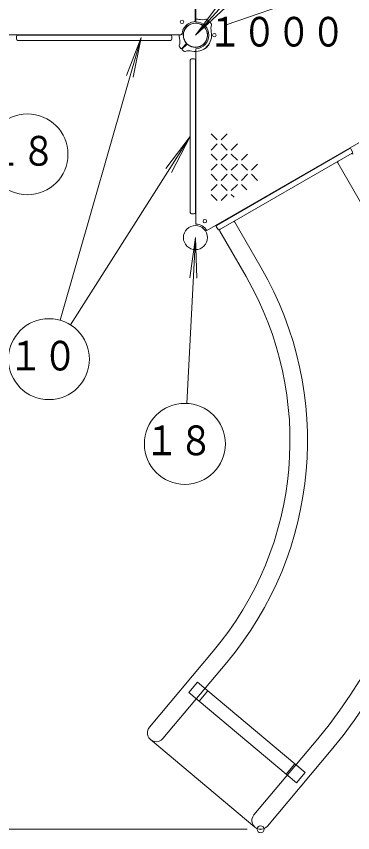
# Model space of a CAD drawing. Units: millimetres on the paper, scale 1:50. Extents: x 0 to 420, y -297 to 594.
# Drawn here: x 176.4 to 201.3, y 406.3 to 466.8 of the extents above; entities that cross this region are included whole.
import ezdxf
from ezdxf.enums import TextEntityAlignment as Align

# ---------------------------------------------------------------- set-up
doc = ezdxf.new("R2010")
doc.units = ezdxf.units.MM
doc.header["$PDMODE"] = 32
doc.header["$PDSIZE"] = 0.5
doc.linetypes.add('USER1', pattern=[19.05, 12.7, -6.35])
doc.linetypes.add('USER2', pattern=[50.8, 31.75, -6.35, 6.35, -6.35])
doc.layers.add('LY_1', color=7, linetype='Continuous', lineweight=9)
doc.styles.add('ＭＳ ゴシック', font='')
doc.styles.get('ＭＳ ゴシック').set_extended_font_data('MS Gothic')

msp = doc.modelspace()

# ---------------------------------------------------------------- linework, layer by layer
at = {"layer": 'LY_1', "lineweight": 18}
for p, q in [((205.345, 482.635), (189.675, 465.379)), ((189.675, 465.379), (191.491, 467.768)), ((189.675, 465.379), (191.878, 467.416)), ((179.652, 444.254), (185.644, 465.206)), ((185.644, 465.206), (184.571, 462.405)), ((185.644, 465.206), (185.074, 462.261)), ((191.282, 457.62), (190.832, 458.07)), ((192.032, 458.07), (191.582, 457.62)), ((180.434, 443.904), (189.295, 457.879)), ((189.295, 457.879), (187.474, 455.495)), ((189.295, 457.879), (187.915, 455.215)), ((191.282, 457.32), (190.832, 456.87)), ((192.032, 456.87), (191.582, 457.32)), ((192.782, 457.32), (192.332, 456.87)), ((191.282, 456.12), (190.832, 456.57)), ((192.032, 456.57), (191.582, 456.12)), ((192.782, 456.12), (192.332, 456.57)), ((193.532, 456.57), (193.082, 456.12)), ((191.282, 455.82), (190.832, 455.37)), ((192.032, 455.37), (191.582, 455.82)), ((192.782, 455.82), (192.332, 455.37)), ((193.532, 455.37), (193.082, 455.82)), ((194.282, 455.82), (193.832, 455.37)), ((202.171, 452.536), (200.221, 455.914)), ((191.282, 454.62), (190.832, 455.07)), ((192.032, 455.07), (191.582, 454.62)), ((192.782, 454.62), (192.332, 455.07)), ((193.532, 455.07), (193.082, 454.62)), ((194.282, 454.62), (193.832, 455.07)), ((191.282, 454.32), (190.832, 453.87)), ((192.032, 453.87), (191.582, 454.32)), ((192.782, 454.32), (192.332, 453.87)), ((193.486, 453.916), (193.082, 454.32)), ((191.282, 453.12), (190.832, 453.57)), ((192.032, 453.57), (191.582, 453.12)), ((192.535, 453.367), (192.332, 453.57)), ((194.55, 448.136), (192.6, 451.514)), ((193.424, 447.486), (191.474, 450.864)), ((189.047, 438.086), (189.675, 450.379)), ((189.675, 450.379), (189.261, 447.408)), ((189.675, 450.379), (189.784, 447.381)), ((186.27, 414.086), (190.994, 419.716)), ((187.266, 413.25), (191.99, 418.881)), ((194.087, 406.678), (186.35, 413.17)), ((194.007, 407.594), (198.731, 413.224)), ((195.003, 406.758), (199.727, 412.389)), ((193.505, 406.526), (40.992, 406.526))]:
    msp.add_line(p, q, dxfattribs=at)
at = {"layer": 'LY_1'}
for p, q in [((189.705, 479.38), (189.705, 466.379)), ((189.645, 472.879), (189.645, 466.472)), ((190.649, 466.454), (190.542, 466.553)), ((190.317, 466.063), (190.65, 466.397)), ((190.359, 466.021), (190.692, 466.354)), ((190.75, 466.353), (190.849, 466.247)), ((182.175, 465.409), (175.612, 465.409)), ((176.425, 465.099), (176.425, 465.279)), ((176.525, 465.379), (187.825, 465.379)), ((182.175, 465.409), (188.583, 465.409)), ((187.925, 465.099), (187.925, 465.279)), ((176.525, 464.999), (187.825, 464.999)), ((188.991, 464.738), (188.658, 464.405)), ((189.033, 464.695), (188.7, 464.362)), ((190.653, 464.684), (190.655, 464.682)), ((188.6, 464.406), (188.493, 464.521)), ((188.701, 464.305), (188.816, 464.197)), ((189.705, 464.38), (189.705, 451.379)), ((190.37, 464.401), (190.372, 464.399)), ((189.295, 463.529), (189.295, 452.229)), ((189.395, 463.629), (189.575, 463.629)), ((189.675, 463.529), (189.675, 452.229)), ((201.785, 457.406), (190.526, 450.905)), ((191.242, 451.284), (201.098, 456.974)), ((201.31, 456.727), (201.18, 456.952)), ((191.432, 450.955), (201.288, 456.645)), ((189.395, 452.129), (189.575, 452.129)), ((191.351, 450.977), (191.221, 451.202))]:
    msp.add_line(p, q, dxfattribs=at)
at = {"layer": 'LY_1', "linetype": 'USER2', "lineweight": 18}
msp.add_line((221.973, 476.471), (189.675, 465.379), dxfattribs=at)
at = {"layer": 'LY_1', "linetype": 'USER1', "lineweight": 18}
for p, q in [((189.186, 416.665), (189.829, 417.431)), ((197.796, 410.746), (189.829, 417.431)), ((197.153, 409.98), (189.186, 416.665)), ((189.952, 416.022), (190.595, 416.788)), ((196.387, 410.622), (197.03, 411.388)), ((197.153, 409.98), (197.796, 410.746))]:
    msp.add_line(p, q, dxfattribs=at)
at = {"layer": 'LY_1'}
for centre, radius in [((188.685, 466.369), 0.13), ((189.675, 465.379), 0.891), ((191.075, 465.379), 0.13), ((190.375, 451.592), 0.13), ((189.675, 450.379), 0.891)]:
    msp.add_circle(centre, radius, dxfattribs=at)
at = {"layer": 'LY_1', "lineweight": 18}
for centre in [(177.232, 456.55), (178.827, 441.37), (188.894, 435.09)]:
    msp.add_circle(centre, 3, dxfattribs=at)
at = {"layer": 'LY_1'}
for centre, radius, start, end in [((189.675, 465.379), 1.2, 77.72719, 91.43254), ((190.143, 467.529), 1, 257.72719, 287.54116), ((190.474, 466.48), 0.1, 47, 107.54116), ((189.675, 465.379), 1, 96.78718, 173.21282), ((189.675, 465.379), 0.9, 135, 220.72934), ((189.675, 465.379), 0.9, 49.27066, 135), ((189.545, 466.472), 0.1, 276.78718, 0), ((189.675, 465.379), 1, 271.71913, 88.28087), ((190.288, 466.092), 0.04, 229.27066, 315), ((189.675, 465.379), 0.9, 315, 40.72934), ((190.387, 465.993), 0.04, 135, 220.72934), ((190.621, 466.425), 0.04, 315, 47), ((190.72, 466.326), 0.04, 43, 135), ((191.825, 465.847), 1, 162.45884, 192.27281), ((190.776, 466.179), 0.1, 342.45884, 43), ((176.525, 465.279), 0.1, 90, 180), ((187.825, 465.279), 0.1, 0, 90), ((189.675, 465.379), 1.2, 178.56746, 192.27281), ((188.583, 465.509), 0.1, 270, 353.21282), ((189.675, 465.379), 1.2, 315, 12.27281), ((176.525, 465.099), 0.1, 180, 270), ((187.825, 465.099), 0.1, 270, 0), ((187.525, 464.912), 1, 342.45884, 12.27281), ((188.963, 464.766), 0.04, 315, 40.72934), ((189.062, 464.667), 0.04, 49.27066, 135), ((189.675, 465.379), 0.9, 229.27066, 315), ((190.641, 464.668), 0.02, 323.62693, 45), ((188.574, 464.58), 0.1, 162.45884, 223), ((188.629, 464.433), 0.04, 223, 315), ((188.728, 464.334), 0.04, 135, 227), ((188.876, 464.278), 0.1, 227, 287.54116), ((189.207, 463.23), 1, 77.72719, 107.54116), ((189.675, 465.379), 1.2, 257.72719, 315), ((190.387, 464.413), 0.02, 225, 306.37307), ((189.675, 465.379), 1.22, 306.37307, 315), ((189.675, 465.379), 1.22, 315, 323.62693), ((189.395, 463.529), 0.1, 90, 180), ((189.575, 463.529), 0.1, 0, 90), ((201.128, 456.922), 0.06, 30, 120), ((201.258, 456.697), 0.06, 300, 30), ((189.395, 452.229), 0.1, 180, 270), ((189.575, 452.229), 0.1, 270, 0), ((189.675, 450.379), 1, 31.71913, 88.28087), ((191.272, 451.232), 0.06, 120, 210), ((191.402, 451.007), 0.06, 210, 300)]:
    msp.add_arc(centre, radius, start, end, dxfattribs=at)
at = {"layer": 'LY_1', "lineweight": 18}
for centre, radius, start, end in [((201.26, 456.514), 0.1, 30, 120), ((200.307, 455.964), 0.1, 120, 210), ((172.379, 435.336), 35.7, 320, 30), ((172.379, 435.336), 34.4, 320, 30), ((192.513, 451.464), 0.1, 30, 120), ((191.56, 450.914), 0.1, 120, 210), ((172.379, 435.336), 25.6, 320, 30), ((172.379, 435.336), 24.3, 320, 30), ((186.768, 413.668), 0.65, 140, 320.00001), ((194.505, 407.176), 0.65, 139.99999, 320)]:
    msp.add_arc(centre, radius, start, end, dxfattribs=at)
at = {"layer": 'LY_1'}
msp.add_point((194.505, 406.526), dxfattribs=at)
msp.add_point((194.505, 406.526), dxfattribs=at)

# ---------------------------------------------------------------- texts
at = {"layer": 'LY_1', "style": 'ＭＳ ゴシック', "width": 0.85}
for s, p in [('１０００', (190.587, 463.879)), ('１８', (174.232, 455.05)), ('１０', (175.827, 439.87)), ('１８', (185.894, 433.59))]:
    msp.add_text(s, height=2.199, dxfattribs=at).set_placement(p, align=Align.BOTTOM_LEFT)

doc.saveas('drawing.dxf')
